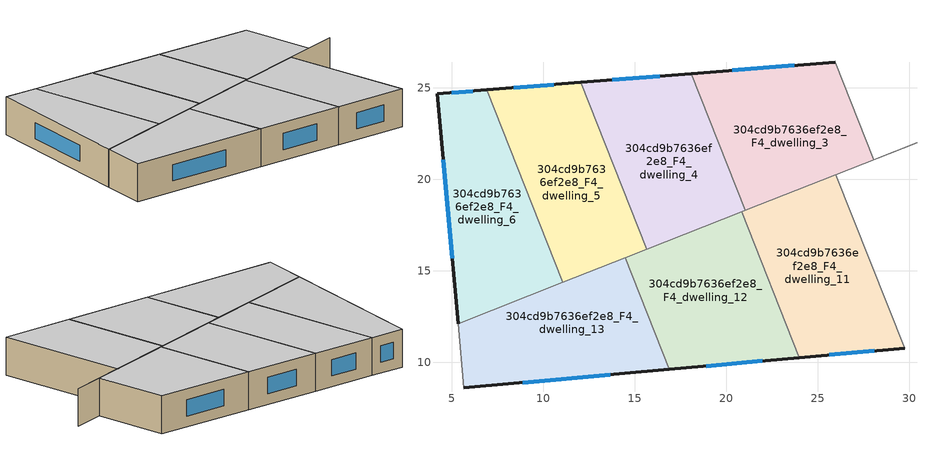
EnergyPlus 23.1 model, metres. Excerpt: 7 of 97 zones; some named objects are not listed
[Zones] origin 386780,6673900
304cd9b7636ef2e8_F4_dwelling_11
 floor to 304cd9b7636ef2e8_F3_dwelling_11 (EU_floor_Construction): 25.99,20.26 29.74,10.78 24,10.26 20.85,18.23 z12
 wall outside (EU_wall_Construction): 24,10.26 29.74,10.78 z12:15
 wall to 304cd9b7636ef2e8_F4_dwelling_10 (EU_wall_Construction): 29.74,10.78 25.99,20.26 z12:15
 wall to 304cd9b7636ef2e8_F4_dwelling_12 (EU_wall_Construction): 20.85,18.23 24,10.26 z12:15
 wall to 304cd9b7636ef2e8_F4_dwelling_4 (EU_wall_Construction): 21.04,18.31 20.85,18.23 z12:15
 wall to 304cd9b7636ef2e8_F4_dwelling_3 (EU_wall_Construction): 25.99,20.26 21.04,18.31 z12:15
 window (EU_Window_Construction): 25.64,10.41 28.1,10.63 z12.86:14.14
 ceiling to 304cd9b7636ef2e8_F5_dwelling_11 (EU_floor_Construction): 29.74,10.78 25.99,20.26 20.85,18.23 24,10.26 z15
304cd9b7636ef2e8_F4_dwelling_12
 floor to 304cd9b7636ef2e8_F3_dwelling_12 (EU_floor_Construction): 20.85,18.23 24,10.26 16.87,9.62 14.47,15.71 z12
 wall outside (EU_wall_Construction): 16.87,9.62 24,10.26 z12:15
 wall to 304cd9b7636ef2e8_F4_dwelling_13 (EU_wall_Construction): 14.47,15.71 16.87,9.62 z12:15
 wall to 304cd9b7636ef2e8_F4_dwelling_5 (EU_wall_Construction): 15.64,16.18 14.47,15.71 z12:15
 wall to 304cd9b7636ef2e8_F4_dwelling_4 (EU_wall_Construction): 20.85,18.23 15.64,16.18 z12:15
 window (EU_Window_Construction): 18.91,9.81 21.96,10.08 z12.86:14.14
 ceiling to 304cd9b7636ef2e8_F5_dwelling_12 (EU_floor_Construction): 24,10.26 20.85,18.23 14.47,15.71 16.87,9.62 z15
304cd9b7636ef2e8_F4_dwelling_13
 floor to 304cd9b7636ef2e8_F3_dwelling_13 (EU_floor_Construction): 14.47,15.71 16.87,9.62 5.67,8.61 5.35,12.11 z12
 wall outside (EU_wall_Construction): 5.67,8.61 16.87,9.62 z12:15
 wall adiabatic (EU_wall_Construction): 5.35,12.11 5.67,8.61 z12:15
 wall to 304cd9b7636ef2e8_F4_dwelling_6 (EU_wall_Construction): 11.07,14.37 5.35,12.11 z12:15
 wall to 304cd9b7636ef2e8_F4_dwelling_5 (EU_wall_Construction): 14.47,15.71 11.07,14.37 z12:15
 window (EU_Window_Construction): 8.87,8.9 13.67,9.34 z12.86:14.14
 ceiling to 304cd9b7636ef2e8_F5_dwelling_13 (EU_floor_Construction): 16.87,9.62 14.47,15.71 5.35,12.11 5.67,8.61 z15
304cd9b7636ef2e8_F4_dwelling_3
 floor to 304cd9b7636ef2e8_F3_dwelling_3 (EU_floor_Construction): 30.42,22.01 21.04,18.31 18.09,25.79 25.94,26.41 28.05,21.08 z12
 wall outside (EU_wall_Construction): 25.94,26.41 18.09,25.79 z12:15
 wall to 304cd9b7636ef2e8_F4_dwelling_4 (EU_wall_Construction): 18.09,25.79 21.04,18.31 z12:15
 wall to 304cd9b7636ef2e8_F4_dwelling_2 (EU_wall_Construction): 30.42,22.01 28.05,21.08 25.94,26.41 z12:15
 wall to 304cd9b7636ef2e8_F4_dwelling_10 (EU_wall_Construction): 25.99,20.26 30.42,22.01 z12:15
 window (EU_Window_Construction): 23.7,26.23 20.34,25.96 z12.86:14.14
 ceiling to 304cd9b7636ef2e8_F5_dwelling_3 (EU_floor_Construction): 28.05,21.08 25.94,26.41 18.09,25.79 21.04,18.31 30.42,22.01 z15
304cd9b7636ef2e8_F4_dwelling_4
 floor to 304cd9b7636ef2e8_F3_dwelling_4 (EU_floor_Construction): 18.09,25.79 21.04,18.31 15.64,16.18 12.04,25.3 z12
 wall outside (EU_wall_Construction): 18.09,25.79 12.04,25.3 z12:15
 wall to 304cd9b7636ef2e8_F4_dwelling_5 (EU_wall_Construction): 12.04,25.3 15.64,16.18 z12:15
 window (EU_Window_Construction): 16.36,25.65 13.77,25.44 z12.86:14.14
 ceiling to 304cd9b7636ef2e8_F5_dwelling_4 (EU_floor_Construction): 21.04,18.31 18.09,25.79 12.04,25.3 15.64,16.18 z15
304cd9b7636ef2e8_F4_dwelling_5
 floor to 304cd9b7636ef2e8_F3_dwelling_5 (EU_floor_Construction): 12.04,25.3 15.64,16.18 11.07,14.37 6.92,24.89 z12
 wall outside (EU_wall_Construction): 12.04,25.3 6.92,24.89 z12:15
 wall to 304cd9b7636ef2e8_F4_dwelling_6 (EU_wall_Construction): 6.92,24.89 11.07,14.37 z12:15
 window (EU_Window_Construction): 10.57,25.18 8.38,25.01 z12.86:14.14
 ceiling to 304cd9b7636ef2e8_F5_dwelling_5 (EU_floor_Construction): 15.64,16.18 12.04,25.3 6.92,24.89 11.07,14.37 z15
304cd9b7636ef2e8_F4_dwelling_6
 floor to 304cd9b7636ef2e8_F3_dwelling_6 (EU_floor_Construction): 6.92,24.89 11.07,14.37 5.35,12.11 4.22,24.68 z12
 wall outside (EU_wall_Construction): 6.92,24.89 4.22,24.68 5.35,12.11 z12:15
 window (EU_Window_Construction): 4.54,21.09 5.03,15.7 / 6.15,24.83 4.99,24.74 z12.86:14.14
 ceiling to 304cd9b7636ef2e8_F5_dwelling_6 (EU_floor_Construction): 11.07,14.37 6.92,24.89 4.22,24.68 5.35,12.11 z15
[Building]
EU S2 Campaign: North Axis=0; Terrain=City; Solar Distribution=FullExterior
[Site:Location]
Helsinki-Vantaa.AP: Latitude=60.317; Longitude=24.963; Time Zone=2; Elevation=54.6
[SizingPeriod:WeatherFileDays]
AnnualSizingPeriod: Begin Month=1; Begin Day of Month=1; End Month=12; End Day of Month=31; Day of Week for Start Day=Monday; Use Weather File Daylight Saving Period=No; Use Weather File Rain and Snow Indicators=No
[MATERIAL]
EU_InternalMass_Material: Roughness=MediumRough; Thickness=0.1; Conductivity=1; Density=1800; Specific Heat=900; Thermal Absorptance=0.9; Solar Absorptance=0.7; Visible Absorptance=0.7
[MATERIAL:NOMASS] Roughness=MediumRough; Thermal Absorptance=0.9; Solar Absorptance=0.7; Visible Absorptance=0.7
Name | Thermal Resistance
EU_wall_NoMass | 1.10183
EU_floor_NoMass | 1.70606
[WINDOWMATERIAL:SIMPLEGLAZINGSYSTEM]
EU_Window_SimpleGlazing: UFactor=3.11035; Solar Heat Gain Coefficient=0.8; Visible Transmittance=0.8
[CONSTRUCTION]
EU_wall_Construction: EU_wall_NoMass
EU_floor_Construction: EU_floor_NoMass
EU_Window_Construction: EU_Window_SimpleGlazing
EU_InternalMass_Construction: EU_InternalMass_Material
[ZONE] Type=1; Multiplier=1; Ceiling Height=autocalculate; Floor Area=autocalculate; Part of Total Floor Area=Yes
Name | Volume
304cd9b7636ef2e8_F4_dwelling_11 | 155.574
304cd9b7636ef2e8_F4_dwelling_12 | 155.595
304cd9b7636ef2e8_F4_dwelling_13; 304cd9b7636ef2e8_F4_dwelling_4 | 155.571
304cd9b7636ef2e8_F4_dwelling_3 | 155.598
304cd9b7636ef2e8_F4_dwelling_5 | 155.585
304cd9b7636ef2e8_F4_dwelling_6 | 155.581
[INTERNALMASS] Construction=EU_InternalMass_Construction
Name | Zone or ZoneList | Surface Area
304cd9b7636ef2e8_F4_dwelling_3_EU_InternalMass | 304cd9b7636ef2e8_F4_dwelling_3 | 51.8666
304cd9b7636ef2e8_F4_dwelling_4_EU_InternalMass | 304cd9b7636ef2e8_F4_dwelling_4 | 51.8569
304cd9b7636ef2e8_F4_dwelling_5_EU_InternalMass | 304cd9b7636ef2e8_F4_dwelling_5 | 51.8614
304cd9b7636ef2e8_F4_dwelling_6_EU_InternalMass | 304cd9b7636ef2e8_F4_dwelling_6 | 51.8604
304cd9b7636ef2e8_F4_dwelling_11_EU_InternalMass | 304cd9b7636ef2e8_F4_dwelling_11 | 51.8579
304cd9b7636ef2e8_F4_dwelling_12_EU_InternalMass | 304cd9b7636ef2e8_F4_dwelling_12 | 51.8647
304cd9b7636ef2e8_F4_dwelling_13_EU_InternalMass | 304cd9b7636ef2e8_F4_dwelling_13 | 51.8572
[OTHEREQUIPMENT] Fuel Type=Electricity; Design Level Calculation Method=Watts/Area; Power per Zone Floor Area=1; Fraction Latent=0; Fraction Radiant=0; Fraction Lost=0; Carbon Dioxide Generation Rate=0; EndUse Subcategory=EU_Step8_InternalGains
Name | Zone or ZoneList or Space or SpaceList | Schedule
EU_Step8_InternalGain_304cd9b7636ef2e8_F4_dwelling_3_f000 | 304cd9b7636ef2e8_F4_dwelling_3 | EU_Step8_GainSchedule_304cd9b7636ef2e8_F4_dwelling_3_f000
EU_Step8_InternalGain_304cd9b7636ef2e8_F4_dwelling_4_f000 | 304cd9b7636ef2e8_F4_dwelling_4 | EU_Step8_GainSchedule_304cd9b7636ef2e8_F4_dwelling_4_f000
EU_Step8_InternalGain_304cd9b7636ef2e8_F4_dwelling_5_f000 | 304cd9b7636ef2e8_F4_dwelling_5 | EU_Step8_GainSchedule_304cd9b7636ef2e8_F4_dwelling_5_f000
EU_Step8_InternalGain_304cd9b7636ef2e8_F4_dwelling_6_f000 | 304cd9b7636ef2e8_F4_dwelling_6 | EU_Step8_GainSchedule_304cd9b7636ef2e8_F4_dwelling_6_f000
EU_Step8_InternalGain_304cd9b7636ef2e8_F4_dwelling_11_f000 | 304cd9b7636ef2e8_F4_dwelling_11 | EU_Step8_GainSchedule_304cd9b7636ef2e8_F4_dwelling_11_f000
EU_Step8_InternalGain_304cd9b7636ef2e8_F4_dwelling_12_f000 | 304cd9b7636ef2e8_F4_dwelling_12 | EU_Step8_GainSchedule_304cd9b7636ef2e8_F4_dwelling_12_f000
EU_Step8_InternalGain_304cd9b7636ef2e8_F4_dwelling_13_f000 | 304cd9b7636ef2e8_F4_dwelling_13 | EU_Step8_GainSchedule_304cd9b7636ef2e8_F4_dwelling_13_f000
[ZONEVENTILATION:DESIGNFLOWRATE] Schedule=EU_AlwaysOn; Design Flow Rate Calculation Method=AirChanges/Hour; Air Changes per Hour=0.756316; Ventilation Type=Natural; Fan Pressure Rise=0; Fan Total Efficiency=1; Constant Term Coefficient=1; Temperature Term Coefficient=0; Velocity Term Coefficient=0; Velocity Squared Term Coefficient=0; Minimum Indoor Temperature=-100; Maximum Indoor Temperature=100; Delta Temperature=-100; Minimum Outdoor Temperature=-100; Maximum Outdoor Temperature=100; Maximum Wind Speed=40
Name | Zone or ZoneList or Space or SpaceList
EU_ConstantAir_304cd9b7636ef2e8_F4_dwelling_3 | 304cd9b7636ef2e8_F4_dwelling_3
EU_ConstantAir_304cd9b7636ef2e8_F4_dwelling_4 | 304cd9b7636ef2e8_F4_dwelling_4
EU_ConstantAir_304cd9b7636ef2e8_F4_dwelling_5 | 304cd9b7636ef2e8_F4_dwelling_5
EU_ConstantAir_304cd9b7636ef2e8_F4_dwelling_6 | 304cd9b7636ef2e8_F4_dwelling_6
EU_ConstantAir_304cd9b7636ef2e8_F4_dwelling_11 | 304cd9b7636ef2e8_F4_dwelling_11
EU_ConstantAir_304cd9b7636ef2e8_F4_dwelling_12 | 304cd9b7636ef2e8_F4_dwelling_12
EU_ConstantAir_304cd9b7636ef2e8_F4_dwelling_13 | 304cd9b7636ef2e8_F4_dwelling_13
[HVACTEMPLATE:ZONE:IDEALLOADSAIRSYSTEM] System Availability Schedule=EU_AlwaysOn; Maximum Heating Supply Air Temperature=50; Minimum Cooling Supply Air Temperature=13; Maximum Heating Supply Air Humidity Ratio=0.0156; Minimum Cooling Supply Air Humidity Ratio=0.0077; Heating Limit=NoLimit; Cooling Limit=NoLimit; Heating Availability Schedule=EU_AlwaysOn; Cooling Availability Schedule=EU_CoolingOff; Dehumidification Control Type=ConstantSensibleHeatRatio; Cooling Sensible Heat Ratio=0.7; Dehumidification Setpoint=60; Humidification Control Type=None; Humidification Setpoint=30; Outdoor Air Method=None; Outdoor Air Flow Rate per Person=0.00944; Outdoor Air Flow Rate per Zone Floor Area=0; Outdoor Air Flow Rate per Zone=0; Demand Controlled Ventilation Type=None; Outdoor Air Economizer Type=NoEconomizer; Heat Recovery Type=None; Sensible Heat Recovery Effectiveness=0.7; Latent Heat Recovery Effectiveness=0.65
Name | Template Thermostat
304cd9b7636ef2e8_F4_dwelling_3 | EU_HeatOnly_304cd9b7636ef2e8_F4_dwelling_3
304cd9b7636ef2e8_F4_dwelling_4 | EU_HeatOnly_304cd9b7636ef2e8_F4_dwelling_4
304cd9b7636ef2e8_F4_dwelling_5 | EU_HeatOnly_304cd9b7636ef2e8_F4_dwelling_5
304cd9b7636ef2e8_F4_dwelling_6 | EU_HeatOnly_304cd9b7636ef2e8_F4_dwelling_6
304cd9b7636ef2e8_F4_dwelling_11 | EU_HeatOnly_304cd9b7636ef2e8_F4_dwelling_11
304cd9b7636ef2e8_F4_dwelling_12 | EU_HeatOnly_304cd9b7636ef2e8_F4_dwelling_12
304cd9b7636ef2e8_F4_dwelling_13 | EU_HeatOnly_304cd9b7636ef2e8_F4_dwelling_13
[SIZING:ZONE] Zone Cooling Design Supply Air Temperature Input Method=SupplyAirTemperature; Zone Cooling Design Supply Air Temperature=13; Zone Heating Design Supply Air Temperature Input Method=SupplyAirTemperature; Zone Heating Design Supply Air Temperature=50; Zone Cooling Design Supply Air Humidity Ratio=0.008; Zone Heating Design Supply Air Humidity Ratio=0.008; Cooling Design Air Flow Method=DesignDay; Cooling Design Air Flow Rate=0; Cooling Minimum Air Flow per Zone Floor Area=0.000762; Cooling Minimum Air Flow=0; Cooling Minimum Air Flow Fraction=0.2; Heating Design Air Flow Method=DesignDay; Heating Design Air Flow Rate=0; Heating Maximum Air Flow per Zone Floor Area=0.002032; Heating Maximum Air Flow=0.141576; Heating Maximum Air Flow Fraction=0.3; Account for Dedicated Outdoor Air System=No; Dedicated Outdoor Air System Control Strategy=NeutralSupplyAir; Dedicated Outdoor Air Low Setpoint Temperature for Design=autosize; Dedicated Outdoor Air High Setpoint Temperature for Design=autosize; Zone Load Sizing Method=Sensible Load Only No Latent Load; Zone Latent Cooling Design Supply Air Humidity Ratio Input Method=HumidityRatioDifference; Zone Cooling Design Supply Air Humidity Ratio Difference=0.005; Zone Latent Heating Design Supply Air Humidity Ratio Input Method=HumidityRatioDifference; Zone Humidification Design Supply Air Humidity Ratio Difference=0.005
304cd9b7636ef2e8_F4_dwelling_3; 304cd9b7636ef2e8_F4_dwelling_4; 304cd9b7636ef2e8_F4_dwelling_5; 304cd9b7636ef2e8_F4_dwelling_6; 304cd9b7636ef2e8_F4_dwelling_11; 304cd9b7636ef2e8_F4_dwelling_12; 304cd9b7636ef2e8_F4_dwelling_13
[SCHEDULE:CONSTANT]
Name | Hourly Value
EU_AlwaysOn | 1
EU_CoolingOff | 0
[SCHEDULE:FILE] Column Number=1; Rows to Skip at Top=0; Number of Hours of Data=8760; Column Separator=Comma; Interpolate to Timestep=No; Minutes per Item=60; Adjust Schedule for Daylight Savings=Yes
Name | File
EU_Step8_GainSchedule_304cd9b7636ef2e8_F4_dwelling_3_f000 | ../../schedules/304cd9b7636ef2e8/304cd9b7636ef2e8_F4_dwelling_3_f000_gain.csv
EU_Step8_GainSchedule_304cd9b7636ef2e8_F4_dwelling_4_f000 | ../../schedules/304cd9b7636ef2e8/304cd9b7636ef2e8_F4_dwelling_4_f000_gain.csv
EU_Step8_GainSchedule_304cd9b7636ef2e8_F4_dwelling_5_f000 | ../../schedules/304cd9b7636ef2e8/304cd9b7636ef2e8_F4_dwelling_5_f000_gain.csv
EU_Step8_GainSchedule_304cd9b7636ef2e8_F4_dwelling_6_f000 | ../../schedules/304cd9b7636ef2e8/304cd9b7636ef2e8_F4_dwelling_6_f000_gain.csv
EU_Step8_GainSchedule_304cd9b7636ef2e8_F4_dwelling_11_f000 | ../../schedules/304cd9b7636ef2e8/304cd9b7636ef2e8_F4_dwelling_11_f000_gain.csv
EU_Step8_GainSchedule_304cd9b7636ef2e8_F4_dwelling_12_f000 | ../../schedules/304cd9b7636ef2e8/304cd9b7636ef2e8_F4_dwelling_12_f000_gain.csv
EU_Step8_GainSchedule_304cd9b7636ef2e8_F4_dwelling_13_f000 | ../../schedules/304cd9b7636ef2e8/304cd9b7636ef2e8_F4_dwelling_13_f000_gain.csv
